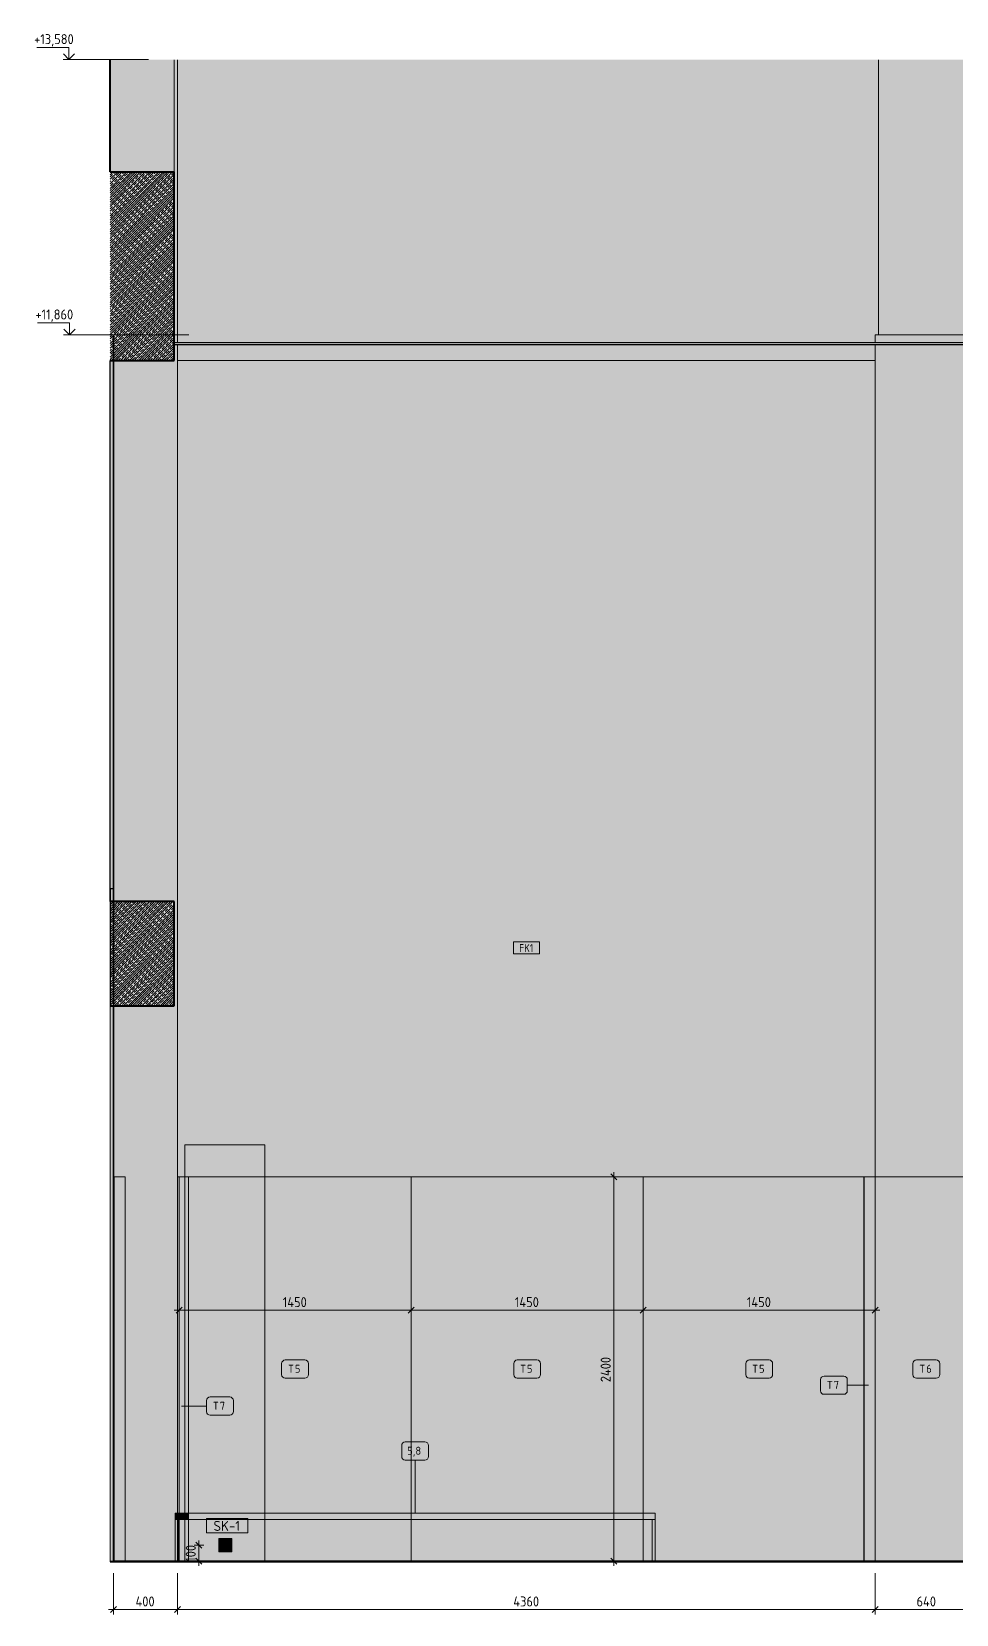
# Model space of a CAD drawing. Header units: millimetres. Extents: x 855 to 80408, y -1987 to 27400.
# Drawn here: x 64908 to 70685, y 3868 to 13755 of the extents above; entities that cross this region are included whole.
import ezdxf

# ---------------------------------------------------------------- set-up
doc = ezdxf.new("R2010")
doc.units = ezdxf.units.MM
for name, color, linetype, lineweight in [('A-ANNO-DIMS', 7, 'Continuous', 9), ('A-ANNO-DIMS-25', 7, 'Continuous', 9), ('A-FLOR', 7, 'Continuous', 9), ('A-WALL', 7, 'Continuous', 9), ('A-WALL-IDEN', 7, 'Continuous', 9), ('A-WALL-PATT', 7, 'Continuous', 9), ('E-ELEC-EQPM', 7, 'Continuous', 9), ('E-ELEC-FIXT-IDEN', 7, 'Continuous', 9), ('G-ANNO-DIMS', 7, 'Continuous', 9), ('G-ANNO-DIMS-1', 7, 'Continuous', 20), ('I-FURN-IDEN', 7, 'Continuous', 9), ('I-WALL', 7, 'Continuous', 9), ('S-COLS', 7, 'Continuous', 9), ('Электрические приборы', 7, 'Continuous', 9)]:
    doc.layers.add(name, color=color, linetype=linetype, lineweight=lineweight)
for name, color, linetype, lineweight, true_color in [('A-CLNG-FNSH-1', 7, 'Continuous', 30, 0x3c3c3c), ('A-FLOR-1', 7, 'Continuous', 9, 0x787878), ('A-FLOR-FNSH-1', 7, 'Continuous', 30, 0x3c3c3c), ('A-FLOR-FNSH-2', 7, 'Continuous', 40, 0x3c3c3c), ('A-WALL-4', 7, 'Continuous', 30, 0x3c3c3c), ('A-WALL-5', 7, 'Continuous', 40, 0x3c3c3c), ('A-WALL-FNSH-3', 7, 'Continuous', 30, 0x3c3c3c), ('I-FURN-107', 7, 'Continuous', 9, 0x9f9f9f), ('I-FURN-12', 7, 'Continuous', 9, 0xdddddd), ('I-FURN-13', 7, 'Continuous', 9, 0xc3c3c3), ('I-FURN-14', 7, 'Continuous', 9, 0xa6a6a6), ('I-FURN-15', 7, 'Continuous', 9, 0xb8b8b8), ('I-FURN-16', 7, 'Continuous', 9, 0xaeaeae), ('I-FURN-3', 7, 'Continuous', 9, 0xacacac), ('I-FURN-4', 7, 'Continuous', 9, 0xc0c0c0), ('I-FURN-5', 7, 'Continuous', 9, 0x949494), ('I-FURN-6', 7, 'Continuous', 9, 0x9e9e9e), ('I-FURN-7', 7, 'Continuous', 9, 0x8d8d8d), ('I-FURN-8', 7, 'Continuous', 9, 0xd1d1d1), ('I-FURN-9', 7, 'Continuous', 9, 0xd3d3d3), ('I-WALL-1', 7, 'Continuous', 9, 0x787878), ('Розетки', 7, 'Continuous', 9, 0xff1e23)]:
    doc.layers.add(name, color=color, linetype=linetype, lineweight=lineweight, true_color=true_color)
doc.layers.add('I-FURN-104', color=7, linetype='Continuous', lineweight=9, true_color=0x7f7f7f, transparency=0.7)
doc.layers.add('I-FURN-2', color=7, linetype='Continuous', lineweight=9, true_color=0xfbfbfb, transparency=0.7)
doc.styles.add('GOST Common_5', font='GOST_Common.ttf', dxfattribs={"height": 62.5})
doc.styles.add('GOST Common_6', font='GOST_Common.ttf', dxfattribs={"height": 50})
doc.styles.add('GOST Common_7', font='GOST_Common.ttf', dxfattribs={"width": 0.9, "height": 50})
doc.styles.add('ISOCPEUR_2', font='isocpeur.ttf', dxfattribs={"width": 0.9, "height": 62.5})
doc.dimstyles.new('ISO-2_5_0_9К_БОЛЬШОЙ_1', dxfattribs={"dimscale": 304.8, "dimtxt": 62.248823, "dimasz": 0.123031, "dimexe": 0.098425, "dimexo": 0.246063, "dimgap": 0, "dimtad": 1, "dimdec": 0, "dimrnd": 10, "dimzin": 0, "dimdsep": 46, "dimtxsty": 'ISOCPEUR_2', "dimblk1": 'OBLIQUE', "dimblk2": 'OBLIQUE', "dimsah": 1, "dimcen": 0.09, "dimdle": 0.098425, "dimazin": 0, "dimtfac": 1, "dimtdec": 4, "dimtix": 1, "dimtmove": 0, "dimatfit": 3, "dimfxl": 1, "dimtvp": 1, "dimtolj": 1, "dimtzin": 0, "dimarcsym": 2})
pattern_1 = [(45, (74034.799, 0), (-14.25598, 14.25598), []), (45, (74049.055, 0), (-14.25598, 14.25598), [25.202, -5.04, 0.8382, -4.202])]

# ---------------------------------------------------------------- blocks, each defined once
blk = doc.blocks.new('BSC_Колонна _Прямоугольная - 600х600-V63-Развертка 2_19-4')
at = {"layer": 'S-COLS'}
for p, q in [((16700, 13579.7), (16700, 11860)), ((17300, 11860), (17300, 13579.7))]:
    blk.add_line(p, q, dxfattribs=at)
blk = doc.blocks.new('Стол базовый прямоугольный - 5_8-V64-Развертка 2_19-4')
at = {"layer": 'I-FURN-104'}
for points in [[(12321, 4460), (12320.9, 4500), (12305, 4500), (12305, 4460), (12320.9, 4460)], [(12321, 4200), (12320.9, 4460), (12305, 4460), (12305, 4200), (12320, 4200)]]:
    blk.add_hatch(color=256, dxfattribs=at).paths.add_polyline_path(points)
at = {"layer": 'I-FURN-3'}
for p, q in [((15305, 4500), (12305, 4500)), ((12305, 4460), (12305, 4500)), ((12305, 4200), (12305, 4460)), ((12305, 4200), (12305, 4460)), ((12325, 4460), (15285, 4460)), ((12325, 4200), (12325, 4460)), ((12325, 4200), (12325, 4460)), ((15285, 4200), (15285, 4460)), ((15285, 4200), (15285, 4460)), ((15305, 4460), (15305, 4500)), ((15305, 4200), (15305, 4460)), ((15305, 4200), (15305, 4460))]:
    blk.add_line(p, q, dxfattribs=at)
at = {"layer": 'I-FURN-4'}
for p, q in [((12305, 4500), (15305, 4500)), ((12305, 4500), (12305, 4460)), ((15305, 4460), (12305, 4460)), ((12305, 4460), (12325, 4460)), ((12305, 4200), (12305, 4460)), ((12325, 4460), (12325, 4200)), ((15285, 4460), (15305, 4460)), ((15285, 4460), (15285, 4200)), ((15305, 4460), (15305, 4500)), ((15305, 4200), (15305, 4460))]:
    blk.add_line(p, q, dxfattribs=at)
at = {"layer": 'I-FURN-5'}
for p, q in [((12305, 4460), (12325, 4460)), ((12325, 4460), (12305, 4460)), ((15285, 4460), (15305, 4460)), ((15305, 4460), (15285, 4460))]:
    blk.add_line(p, q, dxfattribs=at)
at = {"layer": 'I-FURN-6'}
for p, q in [((12325, 4460), (12305, 4460)), ((12305, 4460), (12325, 4460)), ((12305, 4200), (12305, 4460)), ((12325, 4460), (12325, 4200)), ((15305, 4460), (15285, 4460)), ((15285, 4460), (15305, 4460)), ((15285, 4460), (15285, 4200)), ((15305, 4200), (15305, 4460))]:
    blk.add_line(p, q, dxfattribs=at)
blk = doc.blocks.new('Роз - p220-25282436-Развертка 2_19-4')
at = {"layer": 'Розетки'}
for p, q in [((12595.1, 4324.5), (12644.1, 4324.5)), ((12595.1, 4275.5), (12595.1, 4324.5)), ((12644.1, 4275.5), (12595.1, 4275.5)), ((12644.1, 4324.5), (12644.1, 4275.5))]:
    blk.add_line(p, q, dxfattribs=at)
for centre, radius, start, end in [((12619.6, 4300), 19, 135, 180), ((12619.6, 4300), 19, 180, 240), ((12619.6, 4300), 19, 120, 135), ((12610.1, 4300), 2.5, 165, 180), ((12610.1, 4300), 2.5, 180, 255), ((12610.1, 4300), 2.5, 105, 165), ((12610.1, 4300), 2.5, 90, 105), ((12610.1, 4300), 2.5, 255, 270), ((12619.6, 4300), 19, 90, 120), ((12610.1, 4300), 2.5, 75, 90), ((12610.1, 4300), 2.5, 270, 300), ((12619.6, 4300), 19, 240, 255), ((12610.1, 4300), 2.5, 60, 75), ((12610.1, 4300), 2.5, 45, 60), ((12610.1, 4300), 2.5, 300, 315), ((12610.1, 4300), 2.5, 15, 45), ((12610.1, 4300), 2.5, 315, 345), ((12610.1, 4300), 2.5, 0, 15), ((12610.1, 4300), 2.5, 345, 0), ((12619.6, 4300), 19, 255, 270), ((12619.6, 4300), 19, 75, 90), ((12619.6, 4300), 19, 270, 285), ((12619.6, 4300), 19, 60, 75), ((12619.6, 4300), 19, 285, 300), ((12629.1, 4300), 2.5, 165, 180), ((12629.1, 4300), 2.5, 180, 195), ((12629.1, 4300), 2.5, 90, 165), ((12629.1, 4300), 2.5, 195, 210), ((12629.1, 4300), 2.5, 210, 255), ((12629.1, 4300), 2.5, 255, 330), ((12619.6, 4300), 19, 45, 60), ((12629.1, 4300), 2.5, 75, 90), ((12619.6, 4300), 19, 300, 0), ((12629.1, 4300), 2.5, 0, 75), ((12629.1, 4300), 2.5, 330, 345), ((12629.1, 4300), 2.5, 345, 0), ((12619.6, 4300), 19, 0, 45)]:
    blk.add_arc(centre, radius, start, end, dxfattribs=at)
blk = doc.blocks.new('Рамки - Рамка х1-25282438-Развертка 2_19-4')
at = {"layer": 'E-ELEC-EQPM'}
for p, q in [((12578.6, 4341), (12660.6, 4341)), ((12578.6, 4259), (12578.6, 4341)), ((12660.6, 4259), (12578.6, 4259)), ((12595.1, 4324.5), (12595.1, 4275.5)), ((12644.1, 4324.5), (12595.1, 4324.5)), ((12595.1, 4275.5), (12644.1, 4275.5)), ((12644.1, 4275.5), (12644.1, 4324.5)), ((12660.6, 4341), (12660.6, 4259))]:
    blk.add_line(p, q, dxfattribs=at)
blk = doc.blocks.new('Мат в спортивном зале - Т5-31174681-Развертка 2_19-4')
at = {"layer": 'I-FURN-104'}
h = blk.add_hatch(color=256, dxfattribs=at)
h.paths.add_polyline_path([(16611, 4200), (16611, 6600), (16609, 6600), (16609, 4200)])
h.paths.add_polyline_path([(15285, 4460), (15305, 4460), (15305, 4500), (15230, 4500), (15230, 4460)])
h = blk.add_hatch(color=256, dxfattribs=at)
h.paths.add_polyline_path([(16587.5, 4200), (16609, 4200), (16609, 6600), (15230, 6600), (15230, 4500), (15305, 4500), (15305, 4200), (15650, 4200)])
h.paths.add_polyline_path([(15230, 4200), (15285, 4200), (15285, 4460), (15230, 4460)])
h = blk.add_hatch(color=256, dxfattribs=at)
h.paths.add_polyline_path([(15305, 4200), (15305, 4460), (15285, 4460), (15285, 4200)])
h.paths.add_polyline_path([(16679, 4200), (16679, 6600), (16611, 6600), (16611, 4200)])
at = {"layer": 'I-FURN-3'}
for p, q in [((16609, 6600), (16611, 6600)), ((15230, 4460), (15230, 4500)), ((16609, 4200), (16587.5, 4200))]:
    blk.add_line(p, q, dxfattribs=at)
at = {"layer": 'I-FURN-4'}
for p, q in [((15230, 6600), (16609, 6600)), ((15230, 4500), (15230, 6600)), ((15230, 4200), (15230, 4460))]:
    blk.add_line(p, q, dxfattribs=at)
at = {"layer": 'I-FURN-5'}
blk.add_line((16679, 4200), (16611, 4200), dxfattribs=at)
at = {"layer": 'I-FURN-6'}
for p, q in [((16611, 6600), (16679, 6600)), ((16611, 4200), (16609, 4200))]:
    blk.add_line(p, q, dxfattribs=at)
blk = doc.blocks.new('Мат в спортивном зале - Т5-V68-Развертка 2_19-4')
at = {"layer": 'I-FURN-104'}
h = blk.add_hatch(color=256, dxfattribs=at)
h.paths.add_polyline_path([(15220, 4200), (15230, 4200), (15230, 4460), (13780, 4460), (13780, 4200)])
h.paths.add_polyline_path([(13780, 4500), (15230, 4500), (15230, 6600), (13780, 6600), (13780, 6541)])
blk.add_hatch(color=256, dxfattribs=at).paths.add_polyline_path([(15220, 4460), (15230, 4460), (15230, 4500), (13780, 4500), (13780, 4460)])
at = {"layer": 'I-FURN-3'}
for p, q in [((13780, 4460), (13780, 4500)), ((15230, 4460), (15230, 4500))]:
    blk.add_line(p, q, dxfattribs=at)
at = {"layer": 'I-FURN-4'}
for p, q in [((13780, 6600), (15230, 6600)), ((13780, 4500), (13780, 6600)), ((15230, 4500), (15230, 6600)), ((13780, 4200), (13780, 4460)), ((15230, 4200), (15230, 4460))]:
    blk.add_line(p, q, dxfattribs=at)
blk = doc.blocks.new('Мат в спортивном зале - Т5-V69-Развертка 2_19-4')
at = {"layer": 'I-FURN-104'}
h = blk.add_hatch(color=256, dxfattribs=at)
h.paths.add_polyline_path([(12330, 4200), (12367.1, 4200), (12367.1, 4460), (12330, 4460)])
h.paths.add_polyline_path([(13775, 4460), (13780, 4460), (13780, 4500), (12867.1, 4500), (12867.1, 4460)])
h.paths.add_polyline_path([(12367.1, 4500), (12367.1, 6600), (12330, 6600), (12330, 4500)])
h = blk.add_hatch(color=256, dxfattribs=at)
h.paths.add_polyline_path([(12368.7, 4200), (12389, 4200), (12389, 4460), (12367.1, 4460), (12367.1, 4200)])
h.paths.add_polyline_path([(12389, 4500), (12389, 6600), (12367.1, 6600), (12367.1, 4500), (12368.7, 4500)])
h.paths.add_polyline_path([(12389, 4460), (12867.1, 4460), (12867.1, 4500), (12389, 4500), (12389, 4488.1)])
h = blk.add_hatch(color=256, dxfattribs=at)
h.paths.add_polyline_path([(12389, 4200), (12867.1, 4200), (12867.1, 4460), (12389, 4460), (12389, 4341.4)])
h.paths.add_polyline_path([(12578.6, 4259), (12578.6, 4341), (12660.6, 4341), (12660.6, 4259), (12595.1, 4259)])
h.paths.add_polyline_path([(12610.1, 4297.5), (12611.4, 4297.8), (12612.3, 4298.7), (12612.6, 4300), (12612.3, 4301.2), (12611.4, 4302.2), (12610.1, 4302.5), (12608.9, 4302.2), (12608, 4301.2), (12607.6, 4300), (12608, 4298.7), (12608.9, 4297.8), (12609.5, 4297.6)])
h.paths.add_polyline_path([(12629.1, 4297.5), (12630.4, 4297.8), (12631.3, 4298.7), (12631.6, 4300), (12631.3, 4301.2), (12630.4, 4302.2), (12629.1, 4302.5), (12627.9, 4302.2), (12627, 4301.2), (12626.6, 4300), (12627, 4298.7), (12627.9, 4297.8), (12628.5, 4297.6)])
h.paths.add_polyline_path([(12867.1, 4500), (12867.1, 6600), (12389, 6600), (12389, 4500), (12837.5, 4500)])
h = blk.add_hatch(color=256, dxfattribs=at)
h.paths.add_polyline_path([(12867.1, 4200), (13780, 4200), (13780, 4460), (12867.1, 4460)])
h.paths.add_polyline_path([(13775, 4500), (13780, 4500), (13780, 6600), (12867.1, 6600), (12867.1, 4500)])
for points in [[(12367.1, 4460), (12367.1, 4500), (12330, 4500), (12330, 4460)], [(12389, 4460), (12389, 4500), (12367.1, 4500), (12367.1, 4460), (12368.7, 4460)]]:
    blk.add_hatch(color=256, dxfattribs=at).paths.add_polyline_path(points)
h = blk.add_hatch(color=256, dxfattribs=at)
h.paths.add_polyline_path([(12578.6, 4259), (12660.6, 4259), (12660.6, 4341), (12578.6, 4341), (12578.6, 4275.5)])
h.paths.add_polyline_path([(12610.1, 4297.5), (12608.9, 4297.8), (12608, 4298.7), (12607.6, 4300), (12608, 4301.2), (12608.9, 4302.2), (12610.1, 4302.5), (12611.4, 4302.2), (12612.3, 4301.2), (12612.6, 4300), (12612.3, 4298.7), (12611.4, 4297.8), (12610.8, 4297.6)])
h.paths.add_polyline_path([(12629.1, 4297.5), (12627.9, 4297.8), (12627, 4298.7), (12626.6, 4300), (12627, 4301.2), (12627.9, 4302.2), (12629.1, 4302.5), (12630.4, 4302.2), (12631.3, 4301.2), (12631.6, 4300), (12631.3, 4298.7), (12630.4, 4297.8), (12629.8, 4297.6)])
at = {"layer": 'I-FURN-12'}
blk.add_line((12867.1, 4200), (12485.9, 4200), dxfattribs=at)
at = {"layer": 'I-FURN-14'}
blk.add_line((12389, 4200), (12367.1, 4200), dxfattribs=at)
at = {"layer": 'I-FURN-15'}
for p, q in [((12367.1, 6600), (12389, 6600)), ((12485.9, 4200), (12389, 4200))]:
    blk.add_line(p, q, dxfattribs=at)
at = {"layer": 'I-FURN-3'}
for p, q in [((12330, 6600), (12367.1, 6600)), ((12330, 4500), (12330, 6600)), ((12330, 4200), (12330, 4460)), ((13780, 4460), (13780, 4500))]:
    blk.add_line(p, q, dxfattribs=at)
at = {"layer": 'I-FURN-4'}
for p, q in [((12867.1, 6600), (13780, 6600)), ((13780, 4500), (13780, 6600)), ((13780, 4200), (13780, 4460))]:
    blk.add_line(p, q, dxfattribs=at)
at = {"layer": 'I-FURN-6'}
for p, q in [((12330, 4460), (12330, 4500)), ((12367.1, 4200), (12330, 4200))]:
    blk.add_line(p, q, dxfattribs=at)
at = {"layer": 'I-FURN-8'}
for p, q in [((12389, 6600), (12867.1, 6600)), ((13775, 4200), (12867.1, 4200))]:
    blk.add_line(p, q, dxfattribs=at)
blk = doc.blocks.new('Мат в спортивном зале - Т7-V72-Развертка 2_19-4')
at = {"layer": 'I-FURN-3'}
for q in [(16679, 6600), (16611, 4200)]:
    blk.add_line((16611, 6600), q, dxfattribs=at)
at = {"layer": 'I-FURN-5'}
for p, q in [((16679, 6600), (16611, 6600)), ((16611, 6600), (16611, 4200))]:
    blk.add_line(p, q, dxfattribs=at)
at = {"layer": 'I-FURN-6'}
blk.add_line((16679, 4200), (16611, 4200), dxfattribs=at)
at = {"layer": 'I-FURN-7'}
blk.add_line((16611, 4200), (16679, 4200), dxfattribs=at)
blk = doc.blocks.new('Мат в спортивном зале - Т7-V73-Развертка 2_19-4')
at = {"layer": 'I-FURN-104'}
h = blk.add_hatch(color=256, dxfattribs=at)
h.paths.add_polyline_path([(12330, 4200), (12330, 4460), (12325, 4460), (12325, 4200)])
h.paths.add_polyline_path([(12321, 4500), (12330, 4500), (12330, 6600), (12321, 6600), (12321, 4781.3)])
for points in [[(12325, 4460), (12330, 4460), (12330, 4500), (12321, 4500), (12321, 4460)], [(12325, 4200), (12325, 4460), (12321, 4460), (12321, 4200)]]:
    blk.add_hatch(color=256, dxfattribs=at).paths.add_polyline_path(points)
at = {"layer": 'I-FURN-107'}
for p, q in [((12389, 4460), (12389, 4500)), ((12367.1, 4200), (12389, 4200))]:
    blk.add_line(p, q, dxfattribs=at)
at = {"layer": 'I-FURN-16'}
for p, q in [((12389, 6600), (12367.1, 6600)), ((12389, 4500), (12389, 6600)), ((12389, 4200), (12389, 4460))]:
    blk.add_line(p, q, dxfattribs=at)
at = {"layer": 'I-FURN-3'}
for p, q in [((12330, 6600), (12321, 6600)), ((12389, 4460), (12389, 4500))]:
    blk.add_line(p, q, dxfattribs=at)
at = {"layer": 'I-FURN-4'}
for p, q in [((12321, 6600), (12389, 6600)), ((12389, 4500), (12389, 6600)), ((12389, 4200), (12389, 4460))]:
    blk.add_line(p, q, dxfattribs=at)
at = {"layer": 'I-FURN-5'}
blk.add_line((12330, 4200), (12367.1, 4200), dxfattribs=at)
at = {"layer": 'I-FURN-6'}
for p, q in [((12367.1, 6600), (12330, 6600)), ((12325, 4200), (12330, 4200))]:
    blk.add_line(p, q, dxfattribs=at)
at = {"layer": 'I-FURN-7'}
blk.add_line((12321, 4200), (12325, 4200), dxfattribs=at)
blk = doc.blocks.new('Мат в спортивном зале - Т6-31175905-Развертка 2_19-4')
at = {"layer": 'I-FURN-104'}
blk.add_hatch(color=256, dxfattribs=at).paths.add_polyline_path([(16700, 4200), (17321, 4200), (17321, 6600), (16679, 6600), (16679, 4200), (16680, 4200)])
at = {"layer": 'I-FURN-3'}
for p in [(16611, 6600), (16609, 4200)]:
    blk.add_line(p, (16609, 6600), dxfattribs=at)
at = {"layer": 'I-FURN-4'}
for p, q in [((16609, 6600), (17389, 6600)), ((16609, 4200), (16609, 6600)), ((17389, 4200), (17389, 6600))]:
    blk.add_line(p, q, dxfattribs=at)
at = {"layer": 'I-FURN-5'}
for p, q in [((16611, 4200), (16679, 4200)), ((17321, 4200), (17389, 4200))]:
    blk.add_line(p, q, dxfattribs=at)
at = {"layer": 'I-FURN-6'}
for p, q in [((16679, 6600), (16611, 6600)), ((17389, 6600), (17321, 6600)), ((17389, 6600), (17389, 4200)), ((16609, 4200), (16611, 4200))]:
    blk.add_line(p, q, dxfattribs=at)
blk = doc.blocks.new('Мат в спортивном зале - Т17-31179392-Развертка 2_19-4')
at = {"layer": 'I-FURN-104'}
blk.add_hatch(color=256, dxfattribs=at).paths.add_polyline_path([(11924.1, 4200), (11994.1, 4200), (11994.1, 6600), (11924.1, 6600), (11924.1, 4261)])
at = {"layer": 'I-FURN-3'}
for p, q in [((11924.1, 6600), (11994.1, 6600)), ((11924.1, 4200), (11924.1, 6600)), ((11994.1, 4200), (11994.1, 6600))]:
    blk.add_line(p, q, dxfattribs=at)
at = {"layer": 'I-FURN-5'}
blk.add_line((11924.1, 4200), (11994.1, 4200), dxfattribs=at)
at = {"layer": 'I-FURN-6'}
for p, q in [((11994.1, 6600), (11924.1, 6600)), ((11924.1, 6600), (11924.1, 4200)), ((11994.1, 4200), (11994.1, 6600)), ((11994.1, 4200), (11924.1, 4200))]:
    blk.add_line(p, q, dxfattribs=at)
blk = doc.blocks.new('Мат в спортивном зале - Т17-V75-Развертка 2_19-4')
at = {"layer": 'I-FURN-3'}
for p, q in [((11994.1, 6600), (11924.1, 6600)), ((11924.1, 6600), (11924.1, 4200)), ((11994.1, 4200), (11994.1, 6600))]:
    blk.add_line(p, q, dxfattribs=at)
at = {"layer": 'I-FURN-4'}
for p, q in [((11924.1, 6600), (11994.1, 6600)), ((11924.1, 4200), (11924.1, 6600)), ((11994.1, 4200), (11994.1, 6600)), ((11994.1, 4200), (11924.1, 4200))]:
    blk.add_line(p, q, dxfattribs=at)
at = {"layer": 'I-FURN-6'}
blk.add_line((11924.1, 4200), (11994.1, 4200), dxfattribs=at)
blk = doc.blocks.new('Высотные отметки - Стрелка_Верх-17668718-Развертка 2_19-4')
at = {"layer": 'G-ANNO-DIMS'}
for p, q in [((11645.5, 11935), (11445.5, 11935)), ((11645.5, 11860), (11645.5, 11935)), ((11683.4, 11860), (11608.4, 11860))]:
    blk.add_line(p, q, dxfattribs=at)
at = {"layer": 'G-ANNO-DIMS-1'}
for q in [(11610.2, 11895.4), (11680.9, 11895.4)]:
    blk.add_line((11645.5, 11860), q, dxfattribs=at)
blk = doc.blocks.new('DIMBLOCK64-Развертка 2_19-4')
at = {"layer": 'A-ANNO-DIMS-25'}
for p, q in [((65418.2, 4125), (65418.2, 3867.7)), ((65418.2, 3897.7), (65418.2, 4120)), ((65819.2, 4125), (65819.2, 3867.7)), ((65819.2, 3897.7), (65819.2, 4120)), ((65388.2, 3897.7), (65819.2, 3897.7))]:
    blk.add_line(p, q, dxfattribs=at)
at = {"layer": 'A-ANNO-DIMS-25', "lineweight": 20}
for p, q in [((65418.2, 3897.7), (65399.4, 3879)), ((65418.2, 3897.7), (65436.9, 3916.5)), ((65819.2, 3897.7), (65800.4, 3879)), ((65819.2, 3897.7), (65837.9, 3916.5))]:
    blk.add_line(p, q, dxfattribs=at)
at = {"layer": 'A-ANNO-DIMS-25', "color": 0, "insert": (65556.4, 3979.4), "char_height": 62.5, "width": 149.397, "attachment_point": 1, "line_spacing_factor": 1.149209, "style": 'ISOCPEUR_2'}
blk.add_mtext('400', dxfattribs=at)
blk = doc.blocks.new('_Oblique')
at = {"color": 0, "linetype": 'ByBlock', "lineweight": -2}
blk.add_line((-0.5, -0.5), (0.5, 0.5), dxfattribs=at)
blk = doc.blocks.new('DIMBLOCK65-Развертка 2_19-4')
at = {"layer": 'A-ANNO-DIMS-25'}
for p, q in [((65819.2, 4125), (65819.2, 3867.7)), ((65819.2, 3897.7), (65819.2, 4120)), ((70178.2, 4125), (70178.2, 3867.7)), ((70178.2, 3897.7), (70178.2, 4120)), ((65819.2, 3897.7), (70178.2, 3897.7))]:
    blk.add_line(p, q, dxfattribs=at)
at = {"layer": 'A-ANNO-DIMS-25', "lineweight": 20}
for p, q in [((65819.2, 3897.7), (65800.4, 3879)), ((65819.2, 3897.7), (65837.9, 3916.5)), ((70178.2, 3897.7), (70159.4, 3879)), ((70178.2, 3897.7), (70196.9, 3916.5))]:
    blk.add_line(p, q, dxfattribs=at)
at = {"layer": 'A-ANNO-DIMS-25', "color": 0, "insert": (67916.7, 3979.4), "char_height": 62.5, "width": 196.802, "attachment_point": 1, "line_spacing_factor": 1.149209, "style": 'ISOCPEUR_2'}
blk.add_mtext('4360', dxfattribs=at)
blk = doc.blocks.new('DIMBLOCK66-Развертка 2_19-4')
at = {"layer": 'A-ANNO-DIMS-25'}
for p, q in [((70178.2, 4125), (70178.2, 3867.7)), ((70178.2, 3897.7), (70178.2, 4120)), ((70818.2, 4125), (70818.2, 3867.7)), ((70818.2, 3897.7), (70818.2, 4120)), ((70178.2, 3897.7), (70818.2, 3897.7))]:
    blk.add_line(p, q, dxfattribs=at)
at = {"layer": 'A-ANNO-DIMS-25', "lineweight": 20}
for p, q in [((70178.2, 3897.7), (70159.4, 3879)), ((70178.2, 3897.7), (70196.9, 3916.5)), ((70818.2, 3897.7), (70799.4, 3879)), ((70818.2, 3897.7), (70836.9, 3916.5))]:
    blk.add_line(p, q, dxfattribs=at)
at = {"layer": 'A-ANNO-DIMS-25', "color": 0, "insert": (70435.9, 3979.4), "char_height": 62.5, "width": 149.397, "attachment_point": 1, "line_spacing_factor": 1.149209, "style": 'ISOCPEUR_2'}
blk.add_mtext('640', dxfattribs=at)
blk = doc.blocks.new('М_силовых электроприборов_РАЗВЕРТКИ - Типоразмер_примечание-27444908-Развертка 2_19-4')
at = {"layer": 'E-ELEC-FIXT-IDEN'}
for p, q in [((12760.3, 4466), (12502, 4466)), ((12502, 4466), (12502, 4376)), ((12760.3, 4376), (12760.3, 4466)), ((12502, 4376), (12760.3, 4376))]:
    blk.add_line(p, q, dxfattribs=at)
blk = doc.blocks.new('DIMBLOCK75-Развертка 2_19-4')
at = {"layer": 'A-ANNO-DIMS-25'}
for p, q in [((65982.8, 4300), (65921.9, 4300)), ((65951.9, 4330), (65951.9, 4170)), ((65951.9, 4300), (65982.8, 4300)), ((65903.4, 4200), (65981.9, 4200)), ((65951.9, 4200), (65903.4, 4200))]:
    blk.add_line(p, q, dxfattribs=at)
at = {"layer": 'A-ANNO-DIMS-25', "lineweight": 20}
for p, q in [((65951.9, 4300), (65933.2, 4318.8)), ((65951.9, 4300), (65970.7, 4281.2)), ((65951.9, 4200), (65933.2, 4218.7)), ((65951.9, 4200), (65970.7, 4181.2))]:
    blk.add_line(p, q, dxfattribs=at)
at = {"layer": 'A-ANNO-DIMS-25', "color": 0, "insert": (65870.3, 4196.1), "char_height": 62.5, "width": 129.286, "attachment_point": 1, "rotation": 90, "line_spacing_factor": 1.149209, "style": 'ISOCPEUR_2'}
blk.add_mtext('100', dxfattribs=at)
blk = doc.blocks.new('М_стена_0001 - Типоразмер_без рамки-25382661-Развертка 2_19-4')
at = {"layer": 'A-WALL-IDEN'}
for p, q in [((14581.9, 8068.1), (14418.7, 8068.1)), ((14418.7, 8068.1), (14418.7, 7993.1)), ((14581.9, 7993.1), (14581.9, 8068.1)), ((14418.7, 7993.1), (14581.9, 7993.1))]:
    blk.add_line(p, q, dxfattribs=at)
blk = doc.blocks.new('Марка_Мебель - В прямоуг_Balcon_Марка-25523697-Развертка 2_19-4')
at = {"layer": 'I-FURN-IDEN'}
for p, q in [((21191.5, 5313.2), (21191.5, 5244.1)), ((21214, 5335.7), (21336.7, 5335.7)), ((21359.2, 5313.2), (21359.2, 5244.3)), ((21213.8, 5221.8), (21336.7, 5221.8))]:
    blk.add_line(p, q, dxfattribs=at)
for centre, radius, start, end in [((21214, 5313.2), 22.5, 90, 180), ((21213.8, 5244.1), 22.3, 180, 270), ((21336.7, 5313.2), 22.5, 0, 90), ((21336.7, 5244.3), 22.5, 270, 0)]:
    blk.add_arc(centre, radius, start, end, dxfattribs=at)
blk = doc.blocks.new('DIMBLOCK77-Развертка 2_19-4')
at = {"layer": 'A-ANNO-DIMS-25'}
for p, q in [((65798.2, 5767.6), (67278.2, 5767.6)), ((65828.2, 5719.1), (65828.2, 5797.6)), ((65828.2, 5767.6), (65828.2, 5719.1)), ((67278.2, 5719.1), (67278.2, 5797.6)), ((67278.2, 5767.6), (67278.2, 5719.1))]:
    blk.add_line(p, q, dxfattribs=at)
at = {"layer": 'A-ANNO-DIMS-25', "lineweight": 20}
for p, q in [((65828.2, 5767.6), (65809.4, 5748.9)), ((65828.2, 5767.6), (65846.9, 5786.4)), ((67278.2, 5767.6), (67259.4, 5748.9)), ((67278.2, 5767.6), (67296.9, 5786.4))]:
    blk.add_line(p, q, dxfattribs=at)
at = {"layer": 'A-ANNO-DIMS-25', "color": 0, "insert": (66476.6, 5849.3), "char_height": 62.5, "width": 183.873, "attachment_point": 1, "line_spacing_factor": 1.149209, "style": 'ISOCPEUR_2'}
blk.add_mtext('1450', dxfattribs=at)
blk = doc.blocks.new('DIMBLOCK78-Развертка 2_19-4')
at = {"layer": 'A-ANNO-DIMS-25', "lineweight": 20}
for p, q in [((67278.2, 5767.6), (67259.4, 5748.9)), ((67278.2, 5767.6), (67296.9, 5786.4)), ((68728.2, 5767.6), (68709.4, 5748.9)), ((68728.2, 5767.6), (68746.9, 5786.4))]:
    blk.add_line(p, q, dxfattribs=at)
at = {"layer": 'A-ANNO-DIMS-25'}
for p, q in [((67278.2, 5719.1), (67278.2, 5797.6)), ((67278.2, 5767.6), (68728.2, 5767.6)), ((67278.2, 5767.6), (67278.2, 5719.1)), ((68728.2, 5719.1), (68728.2, 5797.6)), ((68728.2, 5767.6), (68728.2, 5719.1))]:
    blk.add_line(p, q, dxfattribs=at)
at = {"layer": 'A-ANNO-DIMS-25', "color": 0, "insert": (67926.6, 5849.3), "char_height": 62.5, "width": 183.873, "attachment_point": 1, "line_spacing_factor": 1.149209, "style": 'ISOCPEUR_2'}
blk.add_mtext('1450', dxfattribs=at)
blk = doc.blocks.new('DIMBLOCK79-Развертка 2_19-4')
at = {"layer": 'A-ANNO-DIMS-25', "lineweight": 20}
for p, q in [((68728.2, 5767.6), (68709.4, 5748.9)), ((68728.2, 5767.6), (68746.9, 5786.4)), ((70177.2, 5767.6), (70158.4, 5748.9)), ((70177.2, 5767.6), (70195.9, 5786.4))]:
    blk.add_line(p, q, dxfattribs=at)
at = {"layer": 'A-ANNO-DIMS-25'}
for p, q in [((68728.2, 5719.1), (68728.2, 5797.6)), ((68728.2, 5767.6), (70207.2, 5767.6)), ((68728.2, 5767.6), (68728.2, 5719.1)), ((70177.2, 5719.1), (70177.2, 5797.6)), ((70177.2, 5767.6), (70177.2, 5719.1))]:
    blk.add_line(p, q, dxfattribs=at)
at = {"layer": 'A-ANNO-DIMS-25', "color": 0, "insert": (69376.1, 5849.3), "char_height": 62.5, "width": 183.873, "attachment_point": 1, "line_spacing_factor": 1.149209, "style": 'ISOCPEUR_2'}
blk.add_mtext('1450', dxfattribs=at)
blk = doc.blocks.new('DIMBLOCK80-Развертка 2_19-4')
at = {"layer": 'A-ANNO-DIMS-25'}
for p, q in [((68544.1, 6630), (68544.1, 4170)), ((68495.7, 6600), (68574.1, 6600)), ((68544.1, 6600), (68495.7, 6600)), ((68495.7, 4200), (68574.1, 4200)), ((68544.1, 4200), (68495.7, 4200))]:
    blk.add_line(p, q, dxfattribs=at)
at = {"layer": 'A-ANNO-DIMS-25', "lineweight": 20}
for p, q in [((68544.1, 6600), (68525.4, 6618.7)), ((68544.1, 6600), (68562.9, 6581.2)), ((68544.1, 4200), (68525.4, 4218.7)), ((68544.1, 4200), (68562.9, 4181.2))]:
    blk.add_line(p, q, dxfattribs=at)
at = {"layer": 'A-ANNO-DIMS-25', "color": 0, "insert": (68462.5, 5318), "char_height": 62.5, "width": 196.802, "attachment_point": 1, "rotation": 90, "line_spacing_factor": 1.149209, "style": 'ISOCPEUR_2'}
blk.add_mtext('2400', dxfattribs=at)

msp = doc.modelspace()

# ---------------------------------------------------------------- hatches: boundary and pattern name
at = {"layer": 'A-FLOR-1'}
h = msp.add_hatch(dxfattribs=at)
h.set_pattern_fill('FP_18', color=256, style=0, pattern_type=2)
h.set_pattern_definition(pattern_1)
h.paths.add_polyline_path([(65615.2, 8080), (65798.2, 8080), (65798.2, 8320), (65398.1, 8320), (65398.2, 8080), (65419.2, 8080)])
h = msp.add_hatch(dxfattribs=at)
h.set_pattern_fill('FP_18', color=256, style=0, pattern_type=2)
h.set_pattern_definition(pattern_1)
h.paths.add_polyline_path([(65594.5, 7670), (65798.2, 7670), (65798.2, 8080), (65398.1, 8080), (65398.2, 7670), (65419.2, 7670)])
msp.add_hatch(color=256, dxfattribs=at).paths.add_polyline_path([(73484.2, 4195), (80378.2, 4195), (80378.2, 4200), (65398.2, 4200), (65398.2, 4195), (73367, 4195)])
at = {"layer": 'A-WALL-PATT'}
h = msp.add_hatch(color=256, dxfattribs=at)
h.paths.add_polyline_path([(65492.2, 4200), (65803.2, 4200), (65803.2, 4500), (65819.2, 4500), (65819.2, 11800), (65798.2, 11800), (65798.2, 11700), (65419.2, 11700), (65419.2, 8320), (65798.2, 8320), (65798.2, 7670), (65419.2, 7670), (65419.2, 4200), (65422.2, 4200), (65422.2, 6600), (65492.2, 6600), (65492.2, 4781.3)])
h.paths.add_polyline_path([(65799.4, 11810), (65819.2, 11810), (65819.2, 13579.7), (65798.2, 13579.7), (65798.2, 11810)])
h = msp.add_hatch(color=256, dxfattribs=at)
h.paths.add_polyline_path([(70424.7, 6600), (70819.2, 6600), (70819.2, 11800), (70178.2, 11800), (70178.2, 6600), (70198.2, 6600)])
h.paths.add_polyline_path([(70810.6, 11810), (70819.2, 11810), (70819.2, 11860), (70178.2, 11860), (70178.2, 11810)])
for points in [[(65819.2, 6600), (65865.3, 6600), (65865.3, 6800), (66365.3, 6800), (66365.3, 6600), (70177.2, 6600), (70177.2, 8100), (70178.2, 8100), (70178.2, 11700), (65819.2, 11700), (65819.2, 7714.1)], [(70178.2, 6600), (70178.2, 8100), (70177.2, 8100), (70177.2, 6600)]]:
    msp.add_hatch(color=256, dxfattribs=at).paths.add_polyline_path(points)
at = {"layer": 'I-FURN-2'}
msp.add_hatch(color=256, dxfattribs=at).paths.add_polyline_path([(65865.3, 6600), (66365.3, 6600), (66365.3, 6800), (65865.3, 6800)])
at = {"layer": 'I-WALL'}
h = msp.add_hatch(color=256, dxfattribs=at)
h.paths.add_polyline_path([(79619.7, 11700), (79977.2, 11700), (79977.2, 11720), (79581.2, 11720), (79581.2, 11800), (76819.2, 11800), (76819.2, 11700), (79616.6, 11700)])
h.paths.add_polyline_path([(65819.2, 11700), (70178.2, 11700), (70178.2, 11800), (65819.2, 11800)])
h.paths.add_polyline_path([(70819.2, 11700), (76178.2, 11700), (76178.2, 11800), (70819.2, 11800)])
h.paths.add_polyline_path([(65819.2, 11810), (70178.2, 11810), (70178.2, 11860), (70819.2, 11860), (70819.2, 11810), (76178.2, 11810), (76178.2, 11860), (76819.2, 11860), (76819.2, 11810), (79977.2, 11810), (79977.2, 12875.1), (79978.2, 12875.1), (79978.2, 13577.3), (79998.2, 13577.3), (79998.2, 13579.7), (65819.2, 13579.7), (65819.2, 11860)])
at = {"layer": 'I-WALL-1'}
h = msp.add_hatch(dxfattribs=at)
h.set_pattern_fill('FP_18', color=256, style=0, pattern_type=2)
h.set_pattern_definition(pattern_1)
h.paths.add_polyline_path([(65398.1, 12880), (65398.2, 12880), (65398.1, 12906)])
h = msp.add_hatch(dxfattribs=at)
h.set_pattern_fill('FP_18', color=256, style=0, pattern_type=2)
h.set_pattern_definition(pattern_1)
h.paths.add_polyline_path([(65583.7, 11700), (65798.2, 11700), (65798.2, 12880), (65398.1, 12880), (65398.1, 11700), (65419.2, 11700)])
h = msp.add_hatch(dxfattribs=at)
h.set_pattern_fill('FP_19', color=256, style=0, pattern_type=2)
h.set_pattern_definition([(0, (74034.799, 0), (30.48, 7.62), [2.515, -20.345, 2.515, -20.345, -121.92]), (0, (74034.799, 0), (30.48, 7.62), [-45.72, 2.515, -43.205, 2.515, -20.345, -53.34]), (0, (74034.799, 0), (30.48, 7.62), [-114.3, 2.515, -12.725, 2.515, -35.585]), (120, (74046.229, 3.81), (-21.8391136, 22.5864543), [2.515, -20.345, 2.515, -20.345, -121.92]), (120, (74046.229, 3.81), (-21.8391136, 22.5864543), [-45.72, 2.515, -43.205, 2.515, -20.345, -53.34]), (120, (74046.229, 3.81), (-21.8391136, 22.5864543), [-114.3, 2.515, -12.725, 2.515, -35.585]), (240, (74050.039, 19.05), (-8.6408864, -30.2064543), [2.515, -20.345, 2.515, -20.345, -121.92]), (240, (74050.039, 19.05), (-8.6408864, -30.2064543), [-45.72, 2.515, -43.205, 2.515, -20.345, -53.34]), (240, (74050.039, 19.05), (-8.6408864, -30.2064543), [-114.3, 2.515, -12.725, 2.515, -35.585])])
h.paths.add_polyline_path([(65398.2, 4200), (65418.2, 4200), (65418.2, 7670), (65398.2, 7670), (65398.2, 4240)])
h.paths.add_polyline_path([(65398.2, 8320), (65418.2, 8320), (65418.2, 8400), (65398.2, 8400)])
at = {"layer": 'S-COLS'}
h = msp.add_hatch(color=256, dxfattribs=at)
h.paths.add_polyline_path([(65398.2, 8400), (65418.2, 8400), (65418.2, 11700), (65398.2, 11700), (65398.2, 8887.3)])
h.paths.add_polyline_path([(65718.3, 12880), (65798.2, 12880), (65798.1, 13579.7), (65398.2, 13579.7), (65398.2, 12880), (65419.2, 12880)])

# ---------------------------------------------------------------- linework, layer by layer
at = {"layer": 'A-CLNG-FNSH-1'}
for p, q in [((79998.2, 11810), (65798.2, 11810)), ((65798.2, 11800), (79998.2, 11800))]:
    msp.add_line(p, q, dxfattribs=at)
at = {"layer": 'A-FLOR'}
msp.add_line((65398.2, 4195), (65398.1, 4195), dxfattribs=at)
at = {"layer": 'A-FLOR-FNSH-1'}
for p, q in [((65398.2, 4200), (65398.2, 4195)), ((65398.2, 4195), (80378.2, 4195)), ((80378.2, 4200), (65418.2, 4200))]:
    msp.add_line(p, q, dxfattribs=at)
at = {"layer": 'A-FLOR-FNSH-2'}
for p, q in [((65798.2, 8320), (65398.1, 8320)), ((65798.2, 8080), (65798.2, 8320)), ((65798.2, 7670), (65798.2, 8080)), ((65398.2, 7670), (65798.2, 7670))]:
    msp.add_line(p, q, dxfattribs=at)
at = {"layer": 'A-WALL'}
msp.add_line((65398.2, 4200), (65398.2, 7670), dxfattribs=at)
at = {"layer": 'A-WALL-4'}
for p, q in [((65398.2, 8320), (65398.2, 11700)), ((65398.2, 8400), (65398.2, 7670)), ((65418.2, 8400), (65398.2, 8400)), ((65398.2, 4200), (65418.2, 4200))]:
    msp.add_line(p, q, dxfattribs=at)
at = {"layer": 'A-WALL-5'}
for p, q in [((65398.2, 12880), (65398.2, 13579.7)), ((65398.1, 12880), (65798.2, 12880)), ((65798.2, 11700), (65798.2, 12880)), ((65398.1, 11700), (65798.2, 11700))]:
    msp.add_line(p, q, dxfattribs=at)
at = {"layer": 'A-WALL-FNSH-3'}
for p, q in [((65419.2, 11860), (65418.2, 11860)), ((65418.2, 11860), (65418.2, 4200)), ((65419.2, 4200), (65419.2, 11860))]:
    msp.add_line(p, q, dxfattribs=at)
at = {"layer": 'G-ANNO-DIMS'}
for p, q in [((65636.7, 13580), (65140.8, 13580)), ((65889.7, 11860), (65143.7, 11860))]:
    msp.add_line(p, q, dxfattribs=at)
at = {"layer": 'I-FURN-107'}
for p, q in [((65865.3, 4460), (65865.3, 4500)), ((65865.3, 4200), (65887.1, 4200))]:
    msp.add_line(p, q, dxfattribs=at)
at = {"layer": 'I-FURN-13'}
for p, q in [((66365.3, 6600), (66365.3, 4500)), ((66365.3, 4460), (66365.3, 4200))]:
    msp.add_line(p, q, dxfattribs=at)
at = {"layer": 'I-FURN-16'}
for p, q in [((65865.3, 4500), (65865.3, 6600)), ((65865.3, 4200), (65865.3, 4460)), ((66365.3, 4500), (66365.3, 4460)), ((65887.1, 4200), (65984.1, 4200))]:
    msp.add_line(p, q, dxfattribs=at)
at = {"layer": 'I-FURN-3'}
for p, q in [((65865.3, 4500), (65865.3, 6600)), ((65865.3, 4200), (65865.3, 4460)), ((66365.3, 4460), (66365.3, 4500)), ((65984.1, 4200), (65887.1, 4200))]:
    msp.add_line(p, q, dxfattribs=at)
at = {"layer": 'I-FURN-4'}
for p, q in [((65865.3, 6800), (66365.3, 6800)), ((65865.3, 6600), (65865.3, 6800)), ((66365.3, 4500), (66365.3, 6800)), ((66365.3, 4200), (66365.3, 4460))]:
    msp.add_line(p, q, dxfattribs=at)
at = {"layer": 'I-FURN-6'}
for p, q in [((65865.3, 4460), (65865.3, 4500)), ((65887.1, 4200), (65865.3, 4200))]:
    msp.add_line(p, q, dxfattribs=at)
at = {"layer": 'I-FURN-8'}
for p, q in [((66365.3, 6800), (65865.3, 6800)), ((65865.3, 6600), (65865.3, 6800)), ((66365.3, 6800), (66365.3, 6600))]:
    msp.add_line(p, q, dxfattribs=at)
at = {"layer": 'I-FURN-9'}
msp.add_line((65984.1, 4200), (66365.3, 4200), dxfattribs=at)
at = {"layer": 'I-FURN-IDEN'}
for p, q in [((70136, 5299.3), (70003.4, 5299.3)), ((65843.6, 5168.7), (66000.1, 5168.7)), ((67303.2, 4500), (67303.2, 4831))]:
    msp.add_line(p, q, dxfattribs=at)
at = {"layer": 'I-WALL'}
for p, q in [((65798.2, 13579.7), (65798.2, 12880)), ((65819.2, 11810), (65819.2, 13579.7)), ((65819.2, 4200), (65819.2, 11800)), ((70819.2, 11860), (70178.2, 11860)), ((70178.2, 11860), (70178.2, 11810)), ((70178.2, 11800), (70178.2, 8100)), ((65819.2, 11700), (70178.2, 11700)), ((70177.2, 4200), (70177.2, 8100)), ((70177.2, 8100), (70178.2, 8100)), ((65398.2, 4194.8), (65398.2, 4195))]:
    msp.add_line(p, q, dxfattribs=at)

# ---------------------------------------------------------------- block references
at = {"layer": 'A-WALL-IDEN'}
msp.add_blockref('М_стена_0001 - Типоразмер_без рамки-25382661-Развертка 2_19-4', (53498.2, 0), dxfattribs=at)
at = {"layer": 'E-ELEC-EQPM'}
msp.add_blockref('Рамки - Рамка х1-25282438-Развертка 2_19-4', (53498.2, 0), dxfattribs=at)
at = {"layer": 'E-ELEC-FIXT-IDEN'}
msp.add_blockref('М_силовых электроприборов_РАЗВЕРТКИ - Типоразмер_примечание-27444908-Развертка 2_19-4', (53498.2, 0), dxfattribs=at)
at = {"layer": 'G-ANNO-DIMS'}
for p in [(53495.3, 1720), (53498.2, 0)]:
    msp.add_blockref('Высотные отметки - Стрелка_Верх-17668718-Развертка 2_19-4', p, dxfattribs=at)
at = {"layer": 'I-FURN-16'}
msp.add_blockref('Мат в спортивном зале - Т7-V73-Развертка 2_19-4', (53498.2, 0), dxfattribs=at)
at = {"layer": 'I-FURN-3'}
for name in ['Мат в спортивном зале - Т17-V75-Развертка 2_19-4', 'Стол базовый прямоугольный - 5_8-V64-Развертка 2_19-4']:
    msp.add_blockref(name, (53498.2, 0), dxfattribs=at)
at = {"layer": 'I-FURN-4'}
for name in ['Мат в спортивном зале - Т5-V69-Развертка 2_19-4', 'Мат в спортивном зале - Т5-V68-Развертка 2_19-4', 'Мат в спортивном зале - Т5-31174681-Развертка 2_19-4', 'Мат в спортивном зале - Т6-31175905-Развертка 2_19-4']:
    msp.add_blockref(name, (53498.2, 0), dxfattribs=at)
at = {"layer": 'I-FURN-5'}
msp.add_blockref('Мат в спортивном зале - Т7-V72-Развертка 2_19-4', (53498.2, 0), dxfattribs=at)
at = {"layer": 'I-FURN-6'}
msp.add_blockref('Мат в спортивном зале - Т17-31179392-Развертка 2_19-4', (53498.2, 0), dxfattribs=at)
at = {"layer": 'I-FURN-IDEN'}
for p in [(45277.8, 121.2), (46727.8, 121.2), (48177.8, 121.2), (49221.8, 121.2), (48644.2, 20.6), (44808.6, -110), (46027.8, -390.8)]:
    msp.add_blockref('Марка_Мебель - В прямоуг_Balcon_Марка-25523697-Развертка 2_19-4', p, dxfattribs=at)
at = {"layer": 'S-COLS'}
msp.add_blockref('BSC_Колонна _Прямоугольная - 600х600-V63-Развертка 2_19-4', (53498.2, 0), dxfattribs=at)
at = {"layer": 'Электрические приборы'}
msp.add_blockref('Роз - p220-25282436-Развертка 2_19-4', (53498.2, 0), dxfattribs=at)

# ---------------------------------------------------------------- texts
at = {"layer": 'A-WALL-IDEN', "insert": (67953.6, 8054.5), "char_height": 50, "width": 111.835, "attachment_point": 1, "style": 'GOST Common_7'}
msp.add_mtext('FK1', dxfattribs=at)
at = {"layer": 'E-ELEC-FIXT-IDEN', "insert": (66043.5, 4451.5), "char_height": 62.5, "width": 212.447, "attachment_point": 1, "style": 'GOST Common_5'}
msp.add_mtext('SK-1', dxfattribs=at)
at = {"layer": 'I-FURN-IDEN', "char_height": 50, "attachment_point": 1, "style": 'GOST Common_6'}
for s, insert, width in [('\\fGOST Common|b0|i0|c204|p34|;Т', (66510.7, 5426.8), 50.105), ('\\fGOST Common|b0|i0|c204|p34|;5', (66552, 5426.8), 44.093), ('\\fGOST Common|b0|i0|c204|p34|;Т', (67960.7, 5426.8), 50.105), ('\\fGOST Common|b0|i0|c204|p34|;5', (68002, 5426.8), 44.093), ('\\fGOST Common|b0|i0|c204|p34|;Т', (69410.7, 5426.8), 50.105), ('\\fGOST Common|b0|i0|c204|p34|;5', (69452, 5426.8), 44.093), ('\\fGOST Common|b0|i0|c204|p34|;Т', (70454.6, 5426.8), 50.105), ('\\fGOST Common|b0|i0|c204|p34|;6', (70496, 5426.8), 44.093), ('\\fGOST Common|b0|i0|c204|p34|;Т', (69877.1, 5326.1), 50.105), ('\\fGOST Common|b0|i0|c204|p34|;7', (69918.4, 5326.1), 44.093), ('\\fGOST Common|b0|i0|c204|p34|;Т', (66041.5, 5195.5), 50.105), ('\\fGOST Common|b0|i0|c204|p34|;7', (66082.9, 5195.5), 44.093), ('5,8', (67253.9, 4914.7), 110.232)]:
    msp.add_mtext(s, dxfattribs=dict(at, insert=insert, width=width))

# ---------------------------------------------------------------- dimensions: what is measured, and where the dimension line sits
at = {"layer": 'A-ANNO-DIMS'}
for base, p1, p2, override, picture, middle in [((68544.1, 4200), (68570.7, 6600), (68570.7, 4200), {"dimpost": '<>', "dimfxl": 2400}, 'DIMBLOCK80-Развертка 2_19-4', (68512.9, 5400)), ((65951.9, 4200), (66057.8, 4300), (65978.4, 4200), {"dimpost": '<>', "dimfxl": 127.662418}, 'DIMBLOCK75-Развертка 2_19-4', (65920.7, 4250))]:
    dim = msp.add_linear_dim(base=base, p1=p1, p2=p2, angle=90, dimstyle='ISO-2_5_0_9К_БОЛЬШОЙ_1', override=override, dxfattribs=at)
    dim.commit()
    dim.dimension.update_dxf_attribs({"geometry": picture, "text_midpoint": middle})
for base, p1, p2, override, picture, middle in [((67278.2, 5767.6), (65828.2, 5794.1), (67278.2, 5794.1), {"dimpost": '<>', "dimfxl": 1450}, 'DIMBLOCK77-Развертка 2_19-4', (66553.2, 5798.9)), ((68728.2, 5767.6), (67278.2, 5794.1), (68728.2, 5794.1), {"dimpost": '<>', "dimfxl": 1450}, 'DIMBLOCK78-Развертка 2_19-4', (68003.2, 5798.9)), ((70177.2, 5767.6), (68728.2, 5794.1), (70177.2, 5794.1), {"dimpost": '<>', "dimfxl": 1449}, 'DIMBLOCK79-Развертка 2_19-4', (69452.7, 5798.9)), ((65819.2, 3897.7), (65418.2, 4200), (65819.2, 4200), {"dimpost": '<>', "dimfxl": 401.000045}, 'DIMBLOCK64-Развертка 2_19-4', (65618.7, 3929)), ((70178.2, 3897.7), (65819.2, 4200), (70178.2, 4200), {"dimpost": '<>', "dimfxl": 4358.999964}, 'DIMBLOCK65-Развертка 2_19-4', (67998.7, 3929)), ((70818.2, 3897.7), (70178.2, 4200), (70818.2, 4200), {"dimpost": '<>', "dimfxl": 640}, 'DIMBLOCK66-Развертка 2_19-4', (70498.2, 3929))]:
    dim = msp.add_linear_dim(base=base, p1=p1, p2=p2, dimstyle='ISO-2_5_0_9К_БОЛЬШОЙ_1', override=override, dxfattribs=at)
    dim.commit()
    dim.dimension.update_dxf_attribs({"geometry": picture, "text_midpoint": middle})

# ---------------------------------------------------------------- next in the draw order: texts
at = {"layer": 'G-ANNO-DIMS', "char_height": 62.5, "attachment_point": 1, "line_spacing_factor": 1.149209, "style": 'ISOCPEUR_2', "bg_fill": 3, "box_fill_scale": 1.25, "bg_fill_color": 256, "bg_fill_true_color": 13158600, "bg_fill_transparency": 0}
for s, insert, width in [('+13,580', (64923.2, 13739.2), 288.318), ('+11,860', (64931.4, 12019.2), 275.62)]:
    msp.add_mtext(s, dxfattribs=dict(at, insert=insert, width=width))

doc.saveas('drawing.dxf')
